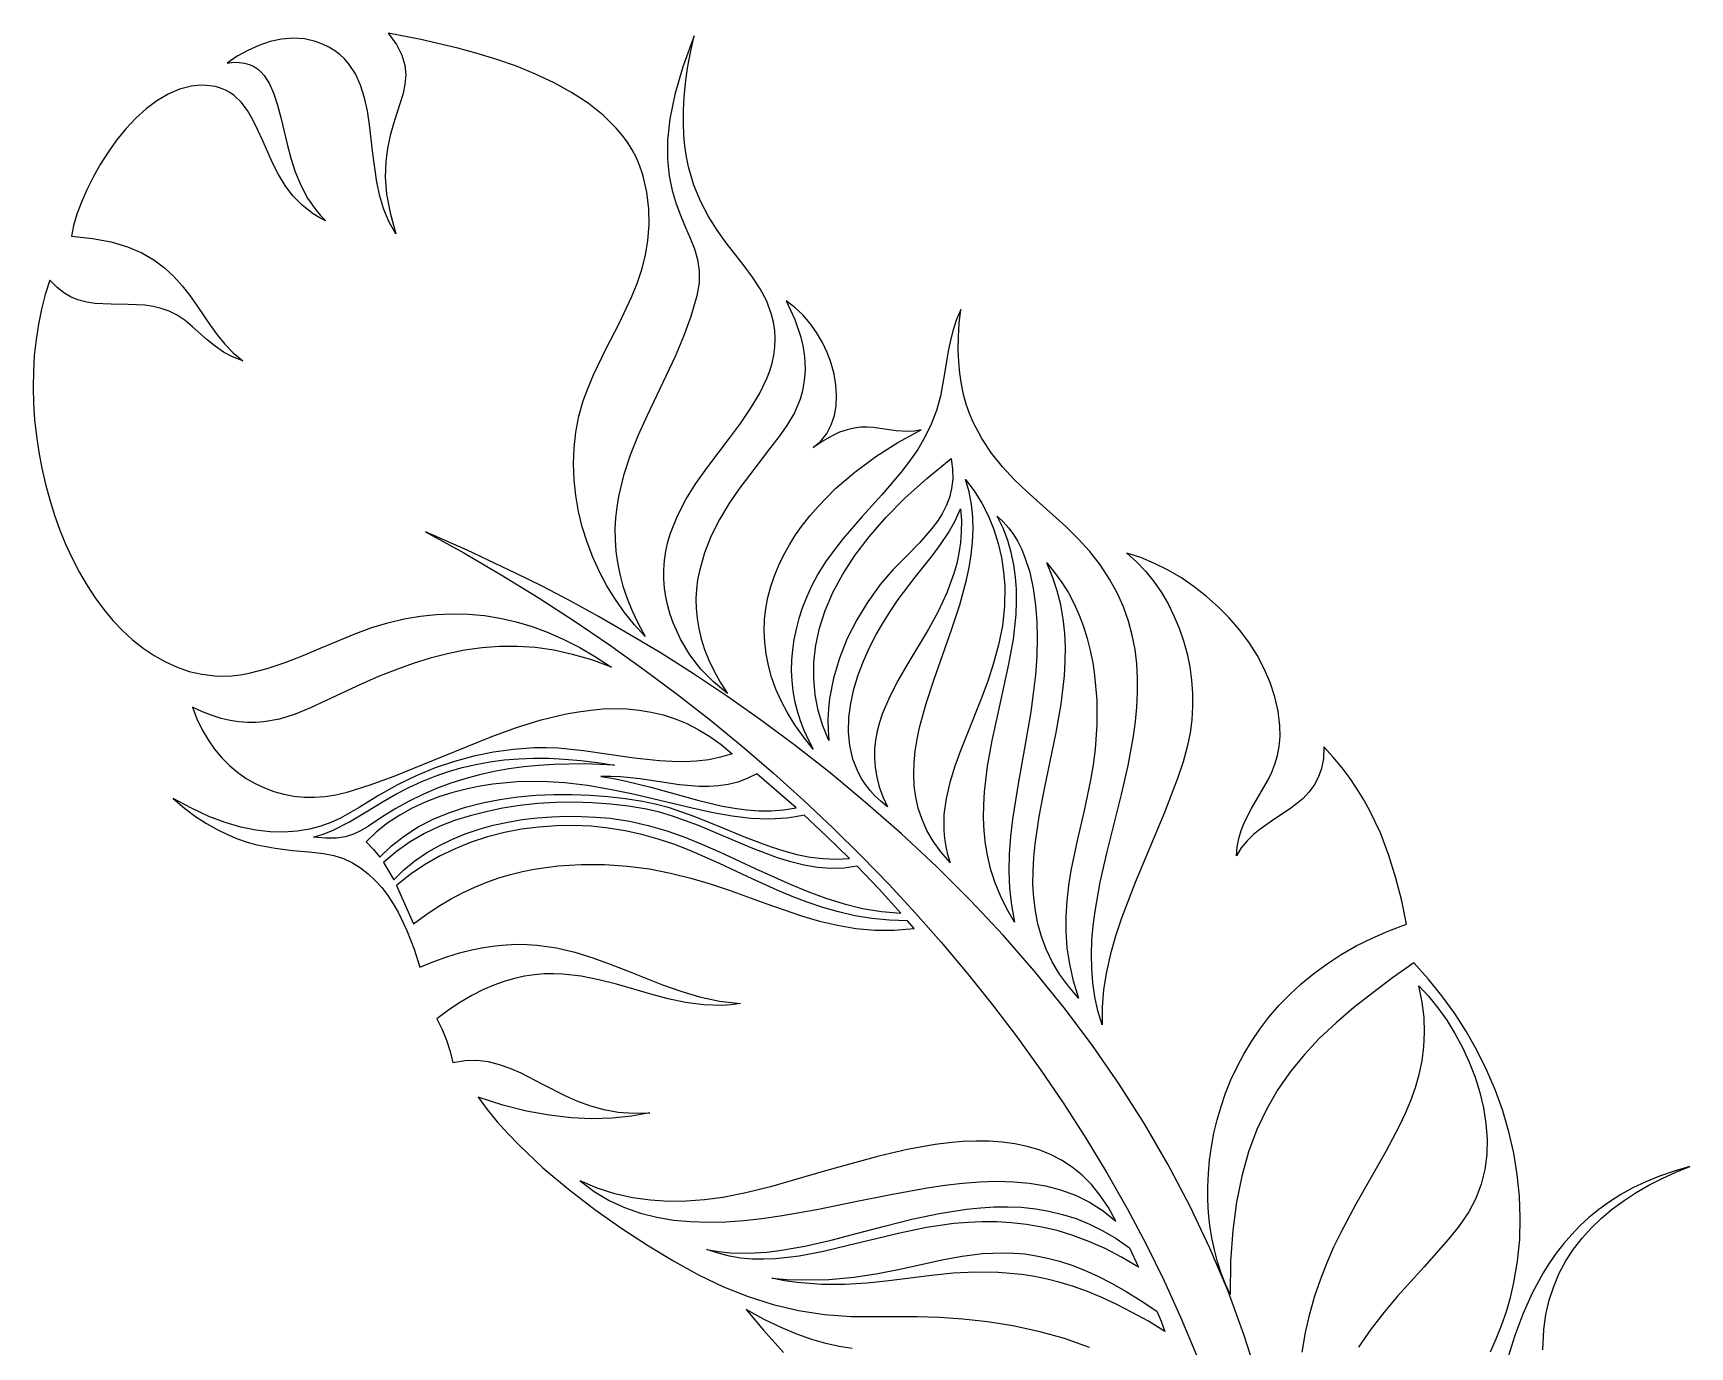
# Model space of a CAD drawing. Extents: x 1222 to 3994, y 2320 to 3800.
# Drawn here: x 2141.25 to 2170.77, y 3776.52 to 3799.94 of the extents above; entities that cross this region are included whole.
import ezdxf

# ---------------------------------------------------------------- set-up
doc = ezdxf.new("R2010")
doc.units = 0
doc.layers.add('layer_1', color=250, linetype='CONTINUOUS')

msp = doc.modelspace()

# ---------------------------------------------------------------- linework, layer by layer
at = {"layer": 'layer_1'}
for points in [[(2167.219, 3776.431), (2167.323, 3776.663), (2167.419, 3776.902), (2167.504, 3777.148), (2167.577, 3777.401), (2167.639, 3777.664), (2167.704, 3778.048), (2167.742, 3778.434), (2167.753, 3778.821), (2167.739, 3779.207), (2167.699, 3779.592), (2167.635, 3779.974), (2167.548, 3780.352), (2167.439, 3780.724), (2167.308, 3781.09), (2167.156, 3781.448), (2166.984, 3781.797), (2166.793, 3782.136), (2166.584, 3782.463), (2166.357, 3782.778), (2166.113, 3783.078), (2165.854, 3783.363), (2165.478, 3783.096), (2165.122, 3782.832), (2164.786, 3782.566), (2164.471, 3782.297), (2164.177, 3782.019), (2163.906, 3781.73), (2163.658, 3781.427), (2163.434, 3781.105), (2163.234, 3780.761), (2163.059, 3780.392), (2162.91, 3779.994), (2162.788, 3779.564), (2162.693, 3779.098), (2162.627, 3778.592), (2162.589, 3778.044), (2162.581, 3777.45), (2162.496, 3777.637), (2162.421, 3777.833), (2162.356, 3778.036), (2162.301, 3778.246), (2162.256, 3778.462), (2162.221, 3778.683), (2162.198, 3778.91), (2162.185, 3779.14), (2162.183, 3779.373), (2162.193, 3779.61), (2162.214, 3779.848), (2162.247, 3780.087), (2162.292, 3780.327), (2162.349, 3780.567), (2162.419, 3780.805), (2162.501, 3781.043), (2162.596, 3781.278), (2162.705, 3781.51), (2162.826, 3781.738), (2162.962, 3781.962), (2163.111, 3782.181), (2163.274, 3782.394), (2163.452, 3782.601), (2163.644, 3782.8), (2163.85, 3782.992), (2164.072, 3783.175), (2164.309, 3783.348), (2164.561, 3783.512), (2164.828, 3783.665), (2165.112, 3783.807), (2165.411, 3783.936), (2165.727, 3784.053), (2165.639, 3784.467), (2165.535, 3784.876), (2165.411, 3785.28), (2165.259, 3785.68), (2165.073, 3786.073), (2164.965, 3786.268), (2164.847, 3786.46), (2164.718, 3786.651), (2164.576, 3786.841), (2164.42, 3787.028), (2164.251, 3787.213), (2164.243, 3787.008), (2164.209, 3786.827), (2164.153, 3786.669), (2164.078, 3786.53), (2163.986, 3786.407), (2163.881, 3786.297), (2163.764, 3786.198), (2163.64, 3786.106), (2163.378, 3785.932), (2163.118, 3785.75), (2162.996, 3785.65), (2162.883, 3785.539), (2162.781, 3785.414), (2162.693, 3785.272), (2162.706, 3785.432), (2162.734, 3785.582), (2162.777, 3785.724), (2162.831, 3785.86), (2162.963, 3786.117), (2163.112, 3786.369), (2163.257, 3786.628), (2163.322, 3786.765), (2163.378, 3786.909), (2163.423, 3787.061), (2163.455, 3787.224), (2163.471, 3787.399), (2163.468, 3787.588), (2163.437, 3787.849), (2163.38, 3788.107), (2163.296, 3788.36), (2163.19, 3788.607), (2163.062, 3788.847), (2162.914, 3789.079), (2162.749, 3789.3), (2162.566, 3789.512), (2162.37, 3789.711), (2162.161, 3789.897), (2161.941, 3790.069), (2161.712, 3790.225), (2161.476, 3790.364), (2161.234, 3790.486), (2160.988, 3790.588), (2160.741, 3790.669), (2160.914, 3790.514), (2161.075, 3790.344), (2161.222, 3790.161), (2161.356, 3789.967), (2161.476, 3789.763), (2161.581, 3789.551), (2161.673, 3789.331), (2161.75, 3789.105), (2161.813, 3788.874), (2161.861, 3788.64), (2161.893, 3788.404), (2161.911, 3788.168), (2161.912, 3787.932), (2161.898, 3787.697), (2161.869, 3787.467), (2161.822, 3787.241), (2161.742, 3786.948), (2161.645, 3786.651), (2161.413, 3786.045), (2160.888, 3784.795), (2160.644, 3784.16), (2160.539, 3783.841), (2160.448, 3783.523), (2160.376, 3783.206), (2160.324, 3782.889), (2160.298, 3782.575), (2160.299, 3782.262), (2160.224, 3782.51), (2160.169, 3782.759), (2160.133, 3783.01), (2160.114, 3783.262), (2160.11, 3783.516), (2160.119, 3783.771), (2160.141, 3784.027), (2160.174, 3784.284), (2160.266, 3784.8), (2160.383, 3785.32), (2160.643, 3786.363), (2160.763, 3786.884), (2160.859, 3787.405), (2160.894, 3787.664), (2160.919, 3787.923), (2160.933, 3788.182), (2160.933, 3788.439), (2160.918, 3788.695), (2160.887, 3788.951), (2160.837, 3789.205), (2160.769, 3789.458), (2160.679, 3789.709), (2160.567, 3789.959), (2160.431, 3790.207), (2160.27, 3790.453), (2160.079, 3790.697), (2159.871, 3790.925), (2159.651, 3791.14), (2159.423, 3791.348), (2158.962, 3791.762), (2158.739, 3791.977), (2158.527, 3792.204), (2158.33, 3792.448), (2158.154, 3792.712), (2158.002, 3793.003), (2157.937, 3793.16), (2157.88, 3793.325), (2157.832, 3793.499), (2157.793, 3793.682), (2157.763, 3793.875), (2157.744, 3794.079), (2157.736, 3794.295), (2157.739, 3794.522), (2157.754, 3794.761), (2157.782, 3795.014), (2157.706, 3794.835), (2157.646, 3794.651), (2157.598, 3794.462), (2157.559, 3794.27), (2157.492, 3793.873), (2157.417, 3793.465), (2157.348, 3793.209), (2157.256, 3792.967), (2157.143, 3792.737), (2157.013, 3792.518), (2156.869, 3792.307), (2156.713, 3792.103), (2156.376, 3791.709), (2156.025, 3791.321), (2155.683, 3790.928), (2155.522, 3790.724), (2155.371, 3790.514), (2155.234, 3790.296), (2155.113, 3790.067), (2155.029, 3789.878), (2154.956, 3789.69), (2154.895, 3789.503), (2154.845, 3789.315), (2154.807, 3789.129), (2154.78, 3788.943), (2154.765, 3788.759), (2154.761, 3788.575), (2154.769, 3788.394), (2154.789, 3788.213), (2154.82, 3788.035), (2154.863, 3787.858), (2154.917, 3787.684), (2154.983, 3787.512), (2155.061, 3787.343), (2155.151, 3787.176), (2154.978, 3787.391), (2154.826, 3787.606), (2154.693, 3787.82), (2154.58, 3788.033), (2154.486, 3788.245), (2154.41, 3788.456), (2154.352, 3788.665), (2154.31, 3788.873), (2154.286, 3789.079), (2154.278, 3789.283), (2154.285, 3789.484), (2154.307, 3789.684), (2154.344, 3789.88), (2154.394, 3790.074), (2154.459, 3790.265), (2154.536, 3790.453), (2154.625, 3790.637), (2154.726, 3790.818), (2154.838, 3790.995), (2154.961, 3791.168), (2155.094, 3791.337), (2155.237, 3791.502), (2155.549, 3791.818), (2155.894, 3792.114), (2156.265, 3792.389), (2156.66, 3792.641), (2157.075, 3792.869), (2156.955, 3792.845), (2156.841, 3792.836), (2156.628, 3792.846), (2156.424, 3792.878), (2156.218, 3792.907), (2156.11, 3792.914), (2155.999, 3792.912), (2155.881, 3792.897), (2155.755, 3792.869), (2155.621, 3792.822), (2155.477, 3792.755), (2155.321, 3792.665), (2155.152, 3792.549), (2155.286, 3792.666), (2155.392, 3792.803), (2155.472, 3792.955), (2155.528, 3793.12), (2155.559, 3793.297), (2155.568, 3793.481), (2155.555, 3793.67), (2155.523, 3793.861), (2155.47, 3794.053), (2155.401, 3794.242), (2155.314, 3794.425), (2155.211, 3794.6), (2155.094, 3794.764), (2154.964, 3794.915), (2154.822, 3795.049), (2154.669, 3795.164), (2154.823, 3794.832), (2154.929, 3794.517), (2154.964, 3794.366), (2154.989, 3794.219), (2155.003, 3794.076), (2155.006, 3793.937), (2154.998, 3793.801), (2154.981, 3793.669), (2154.954, 3793.54), (2154.917, 3793.414), (2154.817, 3793.172), (2154.682, 3792.941), (2154.539, 3792.74), (2154.375, 3792.526), (2154.013, 3792.061), (2153.828, 3791.81), (2153.649, 3791.545), (2153.482, 3791.267), (2153.334, 3790.977), (2153.212, 3790.673), (2153.122, 3790.355), (2153.091, 3790.192), (2153.071, 3790.024), (2153.062, 3789.854), (2153.065, 3789.68), (2153.081, 3789.503), (2153.11, 3789.323), (2153.155, 3789.138), (2153.215, 3788.951), (2153.291, 3788.76), (2153.384, 3788.566), (2153.495, 3788.368), (2153.624, 3788.166), (2153.374, 3788.371), (2153.149, 3788.602), (2152.952, 3788.857), (2152.786, 3789.133), (2152.654, 3789.425), (2152.602, 3789.576), (2152.559, 3789.73), (2152.526, 3789.887), (2152.503, 3790.046), (2152.491, 3790.206), (2152.491, 3790.368), (2152.503, 3790.539), (2152.527, 3790.705), (2152.563, 3790.867), (2152.61, 3791.025), (2152.731, 3791.331), (2152.884, 3791.625), (2153.061, 3791.908), (2153.253, 3792.183), (2153.657, 3792.717), (2153.853, 3792.98), (2154.034, 3793.244), (2154.194, 3793.509), (2154.325, 3793.779), (2154.377, 3793.916), (2154.419, 3794.055), (2154.449, 3794.197), (2154.468, 3794.34), (2154.474, 3794.486), (2154.465, 3794.635), (2154.442, 3794.787), (2154.403, 3794.943), (2154.317, 3795.169), (2154.204, 3795.382), (2154.07, 3795.586), (2153.921, 3795.787), (2153.6, 3796.202), (2153.439, 3796.425), (2153.286, 3796.667), (2153.146, 3796.932), (2153.026, 3797.226), (2152.93, 3797.554), (2152.893, 3797.733), (2152.865, 3797.921), (2152.846, 3798.121), (2152.837, 3798.333), (2152.838, 3798.557), (2152.85, 3798.794), (2152.875, 3799.045), (2152.912, 3799.311), (2152.963, 3799.591), (2153.027, 3799.888), (2152.826, 3799.335), (2152.686, 3798.845), (2152.598, 3798.412), (2152.556, 3798.03), (2152.554, 3797.693), (2152.583, 3797.395), (2152.637, 3797.13), (2152.709, 3796.893), (2152.792, 3796.676), (2152.878, 3796.475), (2152.961, 3796.283), (2153.034, 3796.094), (2153.089, 3795.903), (2153.12, 3795.703), (2153.119, 3795.489), (2153.079, 3795.254), (2152.972, 3794.888), (2152.84, 3794.529), (2152.688, 3794.175), (2152.524, 3793.823), (2152.189, 3793.123), (2152.031, 3792.771), (2151.889, 3792.414), (2151.77, 3792.051), (2151.681, 3791.68), (2151.65, 3791.49), (2151.628, 3791.299), (2151.618, 3791.104), (2151.619, 3790.906), (2151.633, 3790.705), (2151.661, 3790.5), (2151.703, 3790.291), (2151.76, 3790.079), (2151.833, 3789.862), (2151.923, 3789.64), (2152.031, 3789.414), (2152.158, 3789.182), (2151.967, 3789.39), (2151.789, 3789.611), (2151.625, 3789.843), (2151.476, 3790.085), (2151.341, 3790.337), (2151.222, 3790.597), (2151.12, 3790.863), (2151.035, 3791.136), (2150.967, 3791.413), (2150.919, 3791.693), (2150.889, 3791.976), (2150.88, 3792.26), (2150.891, 3792.544), (2150.923, 3792.827), (2150.977, 3793.107), (2151.054, 3793.384), (2151.138, 3793.616), (2151.235, 3793.846), (2151.457, 3794.302), (2151.693, 3794.76), (2151.914, 3795.231), (2152.011, 3795.473), (2152.095, 3795.722), (2152.161, 3795.978), (2152.206, 3796.243), (2152.228, 3796.518), (2152.222, 3796.804), (2152.185, 3797.102), (2152.114, 3797.413), (2152.063, 3797.567), (2152.001, 3797.715), (2151.927, 3797.856), (2151.842, 3797.992), (2151.747, 3798.122), (2151.642, 3798.246), (2151.406, 3798.478), (2151.139, 3798.689), (2150.846, 3798.881), (2150.532, 3799.053), (2150.202, 3799.208), (2149.861, 3799.347), (2149.513, 3799.469), (2149.164, 3799.577), (2148.819, 3799.672), (2148.161, 3799.826), (2147.577, 3799.938), (2147.722, 3799.733), (2147.818, 3799.544), (2147.871, 3799.365), (2147.889, 3799.194), (2147.876, 3799.027), (2147.842, 3798.859), (2147.731, 3798.509), (2147.669, 3798.319), (2147.61, 3798.114), (2147.562, 3797.89), (2147.532, 3797.644), (2147.525, 3797.371), (2147.548, 3797.069), (2147.609, 3796.732), (2147.713, 3796.358), (2147.591, 3796.569), (2147.498, 3796.795), (2147.427, 3797.034), (2147.375, 3797.283), (2147.336, 3797.537), (2147.305, 3797.795), (2147.245, 3798.305), (2147.206, 3798.551), (2147.154, 3798.787), (2147.085, 3799.008), (2146.991, 3799.212), (2146.87, 3799.396), (2146.797, 3799.479), (2146.715, 3799.555), (2146.623, 3799.625), (2146.521, 3799.688), (2146.407, 3799.742), (2146.283, 3799.789), (2146.085, 3799.835), (2145.883, 3799.847), (2145.677, 3799.83), (2145.472, 3799.787), (2145.27, 3799.719), (2145.073, 3799.631), (2144.884, 3799.525), (2144.706, 3799.405), (2144.819, 3799.418), (2144.922, 3799.417), (2145.016, 3799.405), (2145.101, 3799.381), (2145.178, 3799.347), (2145.247, 3799.302), (2145.309, 3799.248), (2145.365, 3799.185), (2145.46, 3799.035), (2145.538, 3798.857), (2145.603, 3798.655), (2145.661, 3798.434), (2145.774, 3797.958), (2145.84, 3797.712), (2145.919, 3797.466), (2146.017, 3797.227), (2146.137, 3796.999), (2146.285, 3796.786), (2146.371, 3796.687), (2146.466, 3796.594), (2146.347, 3796.653), (2146.237, 3796.719), (2146.042, 3796.869), (2145.878, 3797.037), (2145.739, 3797.221), (2145.62, 3797.415), (2145.518, 3797.615), (2145.34, 3798.018), (2145.255, 3798.211), (2145.166, 3798.393), (2145.069, 3798.559), (2144.958, 3798.706), (2144.829, 3798.829), (2144.756, 3798.88), (2144.677, 3798.923), (2144.59, 3798.958), (2144.497, 3798.984), (2144.394, 3799.001), (2144.283, 3799.008), (2144.176, 3799.005), (2144.07, 3798.992), (2143.86, 3798.938), (2143.654, 3798.85), (2143.455, 3798.732), (2143.262, 3798.587), (2143.077, 3798.42), (2142.902, 3798.233), (2142.737, 3798.032), (2142.583, 3797.818), (2142.442, 3797.597), (2142.316, 3797.372), (2142.204, 3797.147), (2142.108, 3796.925), (2142.03, 3796.71), (2141.97, 3796.506), (2141.93, 3796.316), (2142.309, 3796.28), (2142.642, 3796.217), (2142.931, 3796.13), (2143.183, 3796.022), (2143.401, 3795.896), (2143.591, 3795.753), (2143.758, 3795.598), (2143.905, 3795.433), (2144.039, 3795.261), (2144.164, 3795.085), (2144.404, 3794.731), (2144.53, 3794.559), (2144.665, 3794.394), (2144.816, 3794.239), (2144.985, 3794.097), (2144.803, 3794.165), (2144.64, 3794.253), (2144.491, 3794.357), (2144.353, 3794.471), (2144.09, 3794.704), (2143.957, 3794.813), (2143.816, 3794.908), (2143.676, 3794.98), (2143.532, 3795.032), (2143.386, 3795.067), (2143.238, 3795.088), (2142.94, 3795.102), (2142.642, 3795.104), (2142.349, 3795.121), (2142.206, 3795.144), (2142.066, 3795.18), (2141.929, 3795.234), (2141.797, 3795.309), (2141.67, 3795.408), (2141.548, 3795.535), (2141.466, 3795.281), (2141.397, 3795.018), (2141.342, 3794.749), (2141.3, 3794.474), (2141.27, 3794.194), (2141.253, 3793.91), (2141.249, 3793.623), (2141.256, 3793.334), (2141.276, 3793.044), (2141.307, 3792.755), (2141.349, 3792.467), (2141.403, 3792.181), (2141.468, 3791.898), (2141.544, 3791.62), (2141.63, 3791.346), (2141.726, 3791.079), (2141.833, 3790.819), (2141.949, 3790.568), (2142.075, 3790.325), (2142.211, 3790.093), (2142.355, 3789.873), (2142.509, 3789.664), (2142.671, 3789.469), (2142.842, 3789.288), (2143.021, 3789.123), (2143.208, 3788.974), (2143.403, 3788.842), (2143.605, 3788.729), (2143.815, 3788.635), (2144.032, 3788.561), (2144.256, 3788.509), (2144.487, 3788.479), (2144.636, 3788.474), (2144.788, 3788.481), (2144.942, 3788.499), (2145.099, 3788.528), (2145.417, 3788.61), (2145.739, 3788.718), (2146.061, 3788.844), (2146.381, 3788.978), (2146.999, 3789.238), (2147.286, 3789.342), (2147.573, 3789.427), (2147.86, 3789.495), (2148.146, 3789.544), (2148.433, 3789.575), (2148.719, 3789.587), (2149.005, 3789.58), (2149.29, 3789.554), (2149.575, 3789.508), (2149.859, 3789.443), (2150.143, 3789.359), (2150.427, 3789.254), (2150.709, 3789.13), (2150.992, 3788.985), (2151.273, 3788.82), (2151.554, 3788.634), (2151.204, 3788.764), (2150.863, 3788.864), (2150.529, 3788.937), (2150.202, 3788.983), (2149.88, 3789.005), (2149.562, 3789.003), (2149.249, 3788.98), (2148.939, 3788.937), (2148.631, 3788.875), (2148.325, 3788.795), (2148.019, 3788.7), (2147.713, 3788.59), (2147.406, 3788.468), (2147.097, 3788.334), (2146.472, 3788.039), (2146.193, 3787.908), (2145.917, 3787.797), (2145.641, 3787.711), (2145.359, 3787.659), (2145.215, 3787.648), (2145.067, 3787.647), (2144.916, 3787.658), (2144.761, 3787.682), (2144.602, 3787.719), (2144.437, 3787.771), (2144.266, 3787.838), (2144.089, 3787.921), (2144.169, 3787.712), (2144.262, 3787.518), (2144.367, 3787.338), (2144.483, 3787.172), (2144.61, 3787.021), (2144.746, 3786.884), (2144.891, 3786.761), (2145.044, 3786.653), (2145.204, 3786.56), (2145.37, 3786.482), (2145.541, 3786.418), (2145.717, 3786.37), (2145.896, 3786.336), (2146.079, 3786.318), (2146.263, 3786.315), (2146.449, 3786.328), (2146.646, 3786.358), (2146.843, 3786.406), (2147.258, 3786.539), (2147.681, 3786.694), (2148.544, 3787.045), (2149.421, 3787.398), (2149.863, 3787.557), (2150.305, 3787.694), (2150.746, 3787.801), (2150.966, 3787.841), (2151.185, 3787.871), (2151.404, 3787.89), (2151.621, 3787.896), (2151.837, 3787.89), (2152.052, 3787.869), (2152.266, 3787.834), (2152.478, 3787.783), (2152.688, 3787.715), (2152.897, 3787.63), (2153.103, 3787.526), (2153.307, 3787.402), (2153.51, 3787.257), (2153.709, 3787.091), (2153.501, 3787.028), (2153.288, 3786.985), (2153.073, 3786.959), (2152.854, 3786.948), (2152.634, 3786.951), (2152.411, 3786.964), (2151.961, 3787.014), (2151.058, 3787.145), (2150.611, 3787.189), (2150.391, 3787.198), (2150.173, 3787.195), (2149.812, 3787.168), (2149.456, 3787.12), (2149.105, 3787.049), (2148.759, 3786.956), (2148.416, 3786.84), (2148.077, 3786.701), (2147.74, 3786.538), (2147.405, 3786.35), (2147.058, 3786.135), (2146.728, 3785.946), (2146.556, 3785.866), (2146.374, 3785.798), (2146.175, 3785.746), (2145.955, 3785.711), (2145.717, 3785.695), (2145.471, 3785.7), (2145.216, 3785.729), (2144.95, 3785.782), (2144.672, 3785.864), (2144.38, 3785.976), (2144.072, 3786.119), (2143.747, 3786.296), (2143.948, 3786.124), (2144.145, 3785.975), (2144.338, 3785.847), (2144.526, 3785.74), (2144.711, 3785.65), (2144.891, 3785.577), (2145.066, 3785.518), (2145.237, 3785.471), (2145.565, 3785.407), (2145.873, 3785.369), (2146.16, 3785.344), (2146.425, 3785.315), (2146.609, 3785.278), (2146.78, 3785.222), (2146.938, 3785.148), (2147.085, 3785.058), (2147.221, 3784.953), (2147.347, 3784.835), (2147.463, 3784.706), (2147.569, 3784.567), (2147.666, 3784.419), (2147.755, 3784.265), (2147.91, 3783.942), (2148.038, 3783.611), (2148.143, 3783.285), (2148.388, 3783.386), (2148.623, 3783.47), (2148.849, 3783.54), (2149.068, 3783.596), (2149.278, 3783.639), (2149.481, 3783.669), (2149.678, 3783.687), (2149.868, 3783.695), (2150.052, 3783.692), (2150.231, 3783.68), (2150.576, 3783.631), (2150.905, 3783.555), (2151.224, 3783.456), (2151.535, 3783.342), (2151.844, 3783.219), (2152.468, 3782.97), (2152.791, 3782.857), (2153.127, 3782.76), (2153.481, 3782.684), (2153.855, 3782.638), (2153.686, 3782.616), (2153.52, 3782.606), (2153.195, 3782.615), (2152.878, 3782.657), (2152.566, 3782.723), (2152.259, 3782.805), (2151.952, 3782.895), (2151.644, 3782.984), (2151.333, 3783.064), (2151.016, 3783.127), (2150.691, 3783.163), (2150.525, 3783.169), (2150.356, 3783.166), (2150.183, 3783.151), (2150.008, 3783.125), (2149.828, 3783.086), (2149.644, 3783.033), (2149.457, 3782.966), (2149.264, 3782.882), (2149.067, 3782.782), (2148.865, 3782.663), (2148.657, 3782.526), (2148.443, 3782.368), (2148.539, 3782.178), (2148.617, 3781.983), (2148.679, 3781.786), (2148.728, 3781.585), (2148.947, 3781.624), (2149.156, 3781.628), (2149.358, 3781.604), (2149.554, 3781.555), (2149.747, 3781.486), (2149.94, 3781.401), (2150.328, 3781.203), (2150.737, 3780.996), (2150.953, 3780.901), (2151.18, 3780.818), (2151.421, 3780.751), (2151.676, 3780.704), (2151.949, 3780.682), (2152.24, 3780.691), (2151.91, 3780.632), (2151.566, 3780.596), (2151.208, 3780.585), (2150.835, 3780.602), (2150.447, 3780.646), (2150.042, 3780.721), (2149.62, 3780.827), (2149.179, 3780.967), (2149.343, 3780.748), (2149.52, 3780.532), (2149.709, 3780.321), (2149.909, 3780.113), (2150.335, 3779.711), (2150.788, 3779.329), (2151.259, 3778.968), (2151.738, 3778.631), (2152.214, 3778.32), (2152.678, 3778.038), (2153.116, 3777.797), (2153.553, 3777.589), (2153.991, 3777.415), (2154.435, 3777.275), (2154.887, 3777.169), (2155.35, 3777.097), (2155.827, 3777.06), (2156.322, 3777.058), (2157.004, 3777.061), (2157.399, 3777.047), (2157.819, 3777.017), (2158.259, 3776.968), (2158.711, 3776.897), (2159.169, 3776.799), (2159.625, 3776.672), (2160.072, 3776.511)], [(2163.088, 3775.922), (2162.834, 3776.723), (2162.544, 3777.509), (2162.22, 3778.28), (2161.863, 3779.035), (2161.474, 3779.774), (2161.054, 3780.496), (2160.605, 3781.202), (2160.127, 3781.892), (2159.622, 3782.565), (2159.091, 3783.22), (2158.534, 3783.858), (2157.952, 3784.478), (2157.348, 3785.081), (2156.722, 3785.665), (2156.085, 3786.224), (2155.453, 3786.749), (2154.828, 3787.239), (2154.213, 3787.696), (2153.608, 3788.122), (2153.017, 3788.517), (2152.44, 3788.883), (2151.88, 3789.22), (2151.339, 3789.531), (2150.819, 3789.816), (2150.321, 3790.077), (2149.848, 3790.314), (2148.983, 3790.722), (2148.239, 3791.05), (2148.922, 3790.672), (2149.592, 3790.281), (2150.248, 3789.877), (2150.891, 3789.461), (2151.52, 3789.034), (2152.135, 3788.596), (2152.735, 3788.147), (2153.32, 3787.689), (2153.89, 3787.221), (2154.445, 3786.745), (2154.984, 3786.26), (2155.507, 3785.768), (2156.014, 3785.268), (2156.504, 3784.762), (2156.977, 3784.25), (2157.433, 3783.732), (2157.896, 3783.181), (2158.347, 3782.616), (2158.784, 3782.04), (2159.208, 3781.451), (2159.617, 3780.852), (2160.01, 3780.241), (2160.386, 3779.62), (2160.745, 3778.988), (2161.085, 3778.347), (2161.405, 3777.696), (2161.704, 3777.037), (2161.983, 3776.368)], [(2163.863, 3776.423), (2163.925, 3776.775), (2164.002, 3777.11), (2164.093, 3777.428), (2164.196, 3777.732), (2164.309, 3778.022), (2164.43, 3778.299), (2164.558, 3778.566), (2164.825, 3779.071), (2165.362, 3780.006), (2165.601, 3780.456), (2165.708, 3780.682), (2165.803, 3780.909), (2165.885, 3781.14), (2165.953, 3781.375), (2166.004, 3781.617), (2166.036, 3781.865), (2166.048, 3782.122), (2166.039, 3782.388), (2166.006, 3782.665), (2165.947, 3782.955), (2166.119, 3782.768), (2166.285, 3782.563), (2166.442, 3782.34), (2166.588, 3782.103), (2166.722, 3781.854), (2166.842, 3781.595), (2166.946, 3781.327), (2167.031, 3781.054), (2167.097, 3780.777), (2167.14, 3780.499), (2167.16, 3780.222), (2167.154, 3779.948), (2167.121, 3779.68), (2167.058, 3779.418), (2166.963, 3779.166), (2166.836, 3778.926), (2166.668, 3778.681), (2166.476, 3778.437), (2166.04, 3777.945), (2165.566, 3777.42), (2165.328, 3777.138), (2165.095, 3776.837), (2164.872, 3776.514)], [(2168.157, 3776.466), (2168.173, 3776.827), (2168.21, 3777.097), (2168.269, 3777.353), (2168.349, 3777.597), (2168.448, 3777.83), (2168.566, 3778.05), (2168.701, 3778.259), (2168.853, 3778.455), (2169.02, 3778.641), (2169.201, 3778.815), (2169.395, 3778.978), (2169.601, 3779.13), (2169.818, 3779.271), (2170.045, 3779.402), (2170.281, 3779.522), (2170.525, 3779.632), (2170.775, 3779.732), (2170.496, 3779.653), (2170.235, 3779.563), (2169.989, 3779.462), (2169.758, 3779.352), (2169.542, 3779.233), (2169.341, 3779.105), (2169.152, 3778.969), (2168.977, 3778.825), (2168.814, 3778.675), (2168.663, 3778.517), (2168.522, 3778.355), (2168.392, 3778.187), (2168.272, 3778.014), (2168.161, 3777.837), (2167.965, 3777.473), (2167.798, 3777.099), (2167.656, 3776.72), (2167.534, 3776.34)], [(2155.844, 3776.488), (2155.615, 3776.525), (2155.376, 3776.578), (2155.126, 3776.651), (2154.861, 3776.744), (2154.58, 3776.863), (2154.279, 3777.008), (2153.955, 3777.183), (2154.263, 3776.814), (2154.619, 3776.416)]]:
    msp.add_lwpolyline(points, dxfattribs=at)
for points in [[(2155.428, 3787.329), (2155.323, 3787.592), (2155.242, 3787.864), (2155.188, 3788.144), (2155.161, 3788.431), (2155.164, 3788.725), (2155.198, 3789.026), (2155.265, 3789.333), (2155.365, 3789.647), (2155.503, 3789.967), (2155.677, 3790.293), (2155.891, 3790.625), (2156.146, 3790.961), (2156.444, 3791.303), (2156.786, 3791.65), (2157.174, 3792.001), (2157.61, 3792.356), (2157.635, 3792.164), (2157.638, 3791.985), (2157.618, 3791.818), (2157.579, 3791.66), (2157.522, 3791.512), (2157.449, 3791.371), (2157.364, 3791.236), (2157.267, 3791.106), (2157.049, 3790.858), (2156.811, 3790.615), (2156.572, 3790.368), (2156.347, 3790.107), (2156.125, 3789.8), (2155.927, 3789.479), (2155.757, 3789.144), (2155.618, 3788.798), (2155.512, 3788.441), (2155.443, 3788.077), (2155.423, 3787.892), (2155.414, 3787.705), (2155.415, 3787.517), (2155.428, 3787.329)], [(2157.592, 3785.155), (2157.428, 3785.343), (2157.291, 3785.533), (2157.179, 3785.726), (2157.09, 3785.921), (2157.024, 3786.119), (2156.979, 3786.318), (2156.952, 3786.521), (2156.943, 3786.725), (2156.949, 3786.931), (2156.97, 3787.139), (2157.003, 3787.349), (2157.048, 3787.56), (2157.164, 3787.988), (2157.306, 3788.421), (2157.618, 3789.3), (2157.762, 3789.745), (2157.882, 3790.191), (2157.929, 3790.415), (2157.965, 3790.639), (2157.989, 3790.863), (2157.999, 3791.088), (2157.993, 3791.312), (2157.97, 3791.536), (2157.929, 3791.76), (2157.868, 3791.983), (2158.022, 3791.776), (2158.158, 3791.557), (2158.274, 3791.327), (2158.37, 3791.087), (2158.448, 3790.841), (2158.506, 3790.59), (2158.545, 3790.335), (2158.565, 3790.078), (2158.561, 3789.72), (2158.523, 3789.372), (2158.456, 3789.034), (2158.367, 3788.704), (2158.262, 3788.383), (2158.145, 3788.069), (2157.899, 3787.461), (2157.782, 3787.164), (2157.676, 3786.871), (2157.587, 3786.582), (2157.521, 3786.295), (2157.482, 3786.01), (2157.477, 3785.725), (2157.49, 3785.583), (2157.512, 3785.441), (2157.546, 3785.298), (2157.592, 3785.155)], [(2157.777, 3791.456), (2157.791, 3791.249), (2157.79, 3791.049), (2157.775, 3790.855), (2157.747, 3790.666), (2157.708, 3790.483), (2157.658, 3790.304), (2157.532, 3789.96), (2157.378, 3789.63), (2157.205, 3789.313), (2156.84, 3788.701), (2156.666, 3788.402), (2156.511, 3788.102), (2156.383, 3787.8), (2156.332, 3787.647), (2156.291, 3787.492), (2156.262, 3787.335), (2156.246, 3787.175), (2156.243, 3787.013), (2156.255, 3786.847), (2156.284, 3786.677), (2156.329, 3786.504), (2156.393, 3786.326), (2156.477, 3786.144), (2156.361, 3786.238), (2156.257, 3786.336), (2156.165, 3786.438), (2156.084, 3786.543), (2156.013, 3786.652), (2155.952, 3786.764), (2155.86, 3786.996), (2155.803, 3787.236), (2155.78, 3787.484), (2155.786, 3787.736), (2155.819, 3787.99), (2155.876, 3788.244), (2155.952, 3788.496), (2156.046, 3788.743), (2156.155, 3788.985), (2156.274, 3789.217), (2156.401, 3789.439), (2156.533, 3789.647), (2156.666, 3789.841), (2156.971, 3790.237), (2157.277, 3790.624), (2157.421, 3790.82), (2157.555, 3791.022), (2157.675, 3791.233), (2157.777, 3791.456)], [(2158.741, 3784.092), (2158.603, 3784.325), (2158.487, 3784.557), (2158.392, 3784.79), (2158.318, 3785.022), (2158.261, 3785.254), (2158.222, 3785.486), (2158.198, 3785.717), (2158.188, 3785.949), (2158.19, 3786.18), (2158.204, 3786.41), (2158.259, 3786.87), (2158.342, 3787.328), (2158.441, 3787.783), (2158.64, 3788.688), (2158.718, 3789.136), (2158.767, 3789.581), (2158.776, 3789.802), (2158.774, 3790.023), (2158.758, 3790.242), (2158.728, 3790.461), (2158.682, 3790.679), (2158.618, 3790.895), (2158.535, 3791.111), (2158.432, 3791.326), (2158.539, 3791.225), (2158.635, 3791.115), (2158.72, 3790.998), (2158.796, 3790.875), (2158.862, 3790.746), (2158.919, 3790.611), (2159.011, 3790.33), (2159.074, 3790.039), (2159.114, 3789.743), (2159.135, 3789.448), (2159.142, 3789.162), (2159.134, 3788.828), (2159.11, 3788.496), (2159.074, 3788.167), (2159.028, 3787.84), (2158.918, 3787.193), (2158.802, 3786.556), (2158.704, 3785.927), (2158.669, 3785.616), (2158.646, 3785.307), (2158.639, 3785), (2158.651, 3784.695), (2158.684, 3784.393), (2158.741, 3784.092)], [(2159.882, 3782.737), (2159.699, 3782.949), (2159.543, 3783.165), (2159.412, 3783.384), (2159.305, 3783.607), (2159.22, 3783.832), (2159.156, 3784.06), (2159.11, 3784.291), (2159.081, 3784.525), (2159.068, 3784.761), (2159.069, 3784.999), (2159.082, 3785.24), (2159.106, 3785.482), (2159.179, 3785.972), (2159.275, 3786.467), (2159.484, 3787.471), (2159.571, 3787.977), (2159.629, 3788.483), (2159.643, 3788.737), (2159.645, 3788.99), (2159.633, 3789.242), (2159.606, 3789.494), (2159.562, 3789.746), (2159.5, 3789.996), (2159.417, 3790.246), (2159.312, 3790.494), (2159.454, 3790.325), (2159.583, 3790.146), (2159.698, 3789.959), (2159.8, 3789.765), (2159.89, 3789.564), (2159.968, 3789.358), (2160.034, 3789.146), (2160.088, 3788.931), (2160.132, 3788.713), (2160.166, 3788.492), (2160.204, 3788.048), (2160.206, 3787.605), (2160.175, 3787.171), (2160.139, 3786.893), (2160.092, 3786.619), (2159.978, 3786.08), (2159.855, 3785.547), (2159.745, 3785.013), (2159.702, 3784.743), (2159.671, 3784.471), (2159.653, 3784.195), (2159.654, 3783.916), (2159.674, 3783.631), (2159.717, 3783.34), (2159.785, 3783.042), (2159.882, 3782.737)], [(2146.244, 3785.603), (2146.419, 3785.659), (2146.583, 3785.725), (2146.888, 3785.878), (2147.181, 3786.054), (2147.484, 3786.24), (2147.714, 3786.372), (2147.946, 3786.492), (2148.179, 3786.599), (2148.414, 3786.693), (2148.652, 3786.776), (2148.893, 3786.845), (2149.138, 3786.903), (2149.388, 3786.949), (2149.642, 3786.983), (2149.902, 3787.004), (2150.168, 3787.014), (2150.441, 3787.012), (2150.72, 3786.998), (2151.008, 3786.972), (2151.304, 3786.935), (2151.609, 3786.886), (2151.067, 3786.911), (2150.527, 3786.903), (2150.259, 3786.885), (2149.992, 3786.858), (2149.727, 3786.821), (2149.463, 3786.774), (2149.203, 3786.716), (2148.945, 3786.646), (2148.691, 3786.565), (2148.44, 3786.472), (2148.194, 3786.367), (2147.951, 3786.248), (2147.713, 3786.116), (2147.48, 3785.971), (2147.209, 3785.789), (2147.085, 3785.716), (2146.956, 3785.656), (2146.816, 3785.613), (2146.656, 3785.588), (2146.468, 3785.584), (2146.244, 3785.603)], [(2151.369, 3786.684), (2151.596, 3786.648), (2151.819, 3786.602), (2152.256, 3786.494), (2153.112, 3786.256), (2153.537, 3786.157), (2153.75, 3786.119), (2153.965, 3786.092), (2154.182, 3786.077), (2154.401, 3786.077), (2154.622, 3786.092), (2154.846, 3786.126), (2154.146, 3786.732), (2153.977, 3786.648), (2153.807, 3786.586), (2153.636, 3786.543), (2153.463, 3786.517), (2153.29, 3786.506), (2153.116, 3786.507), (2152.766, 3786.537), (2152.065, 3786.644), (2151.716, 3786.681), (2151.542, 3786.688), (2151.369, 3786.684)], [(2147.183, 3785.524), (2147.316, 3785.387), (2147.427, 3785.246), (2147.635, 3785.449), (2147.865, 3785.629), (2148.113, 3785.787), (2148.378, 3785.924), (2148.659, 3786.041), (2148.952, 3786.138), (2149.255, 3786.216), (2149.566, 3786.277), (2149.885, 3786.322), (2150.206, 3786.351), (2150.53, 3786.365), (2150.854, 3786.365), (2151.176, 3786.352), (2151.493, 3786.328), (2151.804, 3786.292), (2152.106, 3786.246), (2152.336, 3786.199), (2152.566, 3786.137), (2153.025, 3785.979), (2153.482, 3785.796), (2153.94, 3785.607), (2154.399, 3785.434), (2154.63, 3785.36), (2154.861, 3785.298), (2155.094, 3785.251), (2155.327, 3785.222), (2155.562, 3785.212), (2155.798, 3785.225), (2155.389, 3785.625), (2154.987, 3785.998), (2154.834, 3785.966), (2154.68, 3785.944), (2154.364, 3785.926), (2154.04, 3785.94), (2153.708, 3785.981), (2153.367, 3786.041), (2153.018, 3786.117), (2152.291, 3786.291), (2151.913, 3786.378), (2151.526, 3786.457), (2151.13, 3786.524), (2150.723, 3786.572), (2150.306, 3786.596), (2149.878, 3786.591), (2149.44, 3786.55), (2149.217, 3786.515), (2148.991, 3786.468), (2148.73, 3786.402), (2148.478, 3786.323), (2148.236, 3786.23), (2148.003, 3786.122), (2147.781, 3785.999), (2147.57, 3785.859), (2147.37, 3785.701), (2147.183, 3785.524)], [(2147.492, 3785.151), (2147.675, 3784.843), (2147.855, 3785.02), (2148.05, 3785.181), (2148.258, 3785.325), (2148.478, 3785.453), (2148.709, 3785.566), (2148.948, 3785.664), (2149.195, 3785.747), (2149.448, 3785.817), (2149.706, 3785.874), (2149.967, 3785.918), (2150.231, 3785.949), (2150.495, 3785.969), (2150.759, 3785.977), (2151.02, 3785.975), (2151.278, 3785.963), (2151.532, 3785.941), (2151.876, 3785.89), (2152.211, 3785.815), (2152.54, 3785.718), (2152.862, 3785.604), (2153.18, 3785.476), (2153.495, 3785.338), (2154.119, 3785.048), (2154.742, 3784.765), (2155.058, 3784.634), (2155.376, 3784.517), (2155.7, 3784.416), (2156.03, 3784.336), (2156.367, 3784.28), (2156.713, 3784.252), (2156.327, 3784.675), (2155.936, 3785.086), (2155.7, 3785.054), (2155.463, 3785.048), (2155.227, 3785.067), (2154.99, 3785.107), (2154.753, 3785.164), (2154.517, 3785.237), (2154.045, 3785.414), (2153.107, 3785.81), (2152.642, 3785.981), (2152.411, 3786.05), (2152.18, 3786.102), (2151.86, 3786.155), (2151.537, 3786.194), (2151.212, 3786.218), (2150.886, 3786.228), (2150.562, 3786.223), (2150.241, 3786.203), (2149.924, 3786.168), (2149.615, 3786.119), (2149.323, 3786.059), (2149.037, 3785.987), (2148.758, 3785.9), (2148.486, 3785.795), (2148.223, 3785.671), (2147.969, 3785.524), (2147.725, 3785.351), (2147.492, 3785.151)], [(2147.726, 3784.743), (2148.027, 3784.057), (2148.248, 3784.221), (2148.468, 3784.368), (2148.686, 3784.499), (2148.903, 3784.615), (2149.119, 3784.716), (2149.334, 3784.804), (2149.547, 3784.879), (2149.759, 3784.942), (2149.971, 3784.994), (2150.181, 3785.036), (2150.6, 3785.091), (2151.016, 3785.115), (2151.429, 3785.115), (2151.841, 3785.089), (2152.234, 3785.038), (2152.609, 3784.965), (2152.97, 3784.874), (2153.317, 3784.771), (2153.654, 3784.658), (2154.306, 3784.423), (2154.943, 3784.204), (2155.262, 3784.11), (2155.584, 3784.034), (2155.912, 3783.978), (2156.247, 3783.948), (2156.592, 3783.947), (2156.95, 3783.979), (2156.834, 3784.115), (2156.509, 3784.124), (2156.196, 3784.154), (2155.895, 3784.204), (2155.604, 3784.271), (2155.321, 3784.352), (2155.046, 3784.446), (2154.776, 3784.55), (2154.511, 3784.662), (2153.988, 3784.9), (2153.468, 3785.144), (2152.939, 3785.373), (2152.667, 3785.478), (2152.39, 3785.572), (2152.099, 3785.654), (2151.801, 3785.719), (2151.497, 3785.768), (2151.191, 3785.799), (2150.881, 3785.812), (2150.571, 3785.808), (2150.262, 3785.786), (2149.954, 3785.746), (2149.649, 3785.687), (2149.349, 3785.61), (2149.055, 3785.514), (2148.769, 3785.399), (2148.492, 3785.265), (2148.224, 3785.111), (2147.969, 3784.937), (2147.726, 3784.743)], [(2150.995, 3779.477), (2151.25, 3779.287), (2151.515, 3779.13), (2151.79, 3779.003), (2152.073, 3778.904), (2152.364, 3778.83), (2152.662, 3778.78), (2152.967, 3778.751), (2153.277, 3778.741), (2153.592, 3778.749), (2153.912, 3778.771), (2154.235, 3778.807), (2154.56, 3778.853), (2155.217, 3778.969), (2155.877, 3779.102), (2156.533, 3779.236), (2157.18, 3779.354), (2157.498, 3779.401), (2157.812, 3779.437), (2158.12, 3779.461), (2158.423, 3779.471), (2158.719, 3779.463), (2159.008, 3779.437), (2159.289, 3779.389), (2159.56, 3779.318), (2159.823, 3779.221), (2160.075, 3779.097), (2160.316, 3778.944), (2160.546, 3778.759), (2160.413, 3779.002), (2160.267, 3779.219), (2160.111, 3779.41), (2159.943, 3779.577), (2159.765, 3779.722), (2159.577, 3779.844), (2159.381, 3779.946), (2159.176, 3780.028), (2158.964, 3780.092), (2158.745, 3780.139), (2158.519, 3780.169), (2158.289, 3780.185), (2158.053, 3780.188), (2157.813, 3780.177), (2157.569, 3780.155), (2157.323, 3780.124), (2156.824, 3780.034), (2156.322, 3779.918), (2155.822, 3779.784), (2155.329, 3779.643), (2154.387, 3779.373), (2153.948, 3779.263), (2153.539, 3779.183), (2153.215, 3779.14), (2152.892, 3779.116), (2152.57, 3779.112), (2152.249, 3779.132), (2151.931, 3779.176), (2151.616, 3779.247), (2151.303, 3779.346), (2150.995, 3779.477)], [(2153.256, 3778.256), (2153.463, 3778.218), (2153.673, 3778.195), (2153.887, 3778.187), (2154.104, 3778.192), (2154.325, 3778.209), (2154.549, 3778.236), (2155.004, 3778.316), (2155.469, 3778.423), (2155.942, 3778.545), (2156.421, 3778.671), (2156.906, 3778.792), (2157.394, 3778.896), (2157.885, 3778.974), (2158.13, 3778.999), (2158.376, 3779.014), (2158.621, 3779.017), (2158.866, 3779.006), (2159.11, 3778.981), (2159.353, 3778.94), (2159.596, 3778.881), (2159.837, 3778.805), (2160.077, 3778.707), (2160.315, 3778.589), (2160.551, 3778.448), (2160.786, 3778.284), (2160.948, 3777.94), (2160.648, 3778.118), (2160.354, 3778.27), (2160.064, 3778.399), (2159.78, 3778.505), (2159.499, 3778.59), (2159.224, 3778.655), (2158.953, 3778.702), (2158.686, 3778.732), (2158.423, 3778.747), (2158.165, 3778.748), (2157.91, 3778.737), (2157.659, 3778.715), (2157.169, 3778.644), (2156.692, 3778.547), (2155.775, 3778.324), (2155.334, 3778.22), (2154.903, 3778.138), (2154.69, 3778.109), (2154.48, 3778.089), (2154.272, 3778.08), (2154.065, 3778.084), (2153.861, 3778.102), (2153.657, 3778.136), (2153.456, 3778.187), (2153.256, 3778.256)], [(2154.411, 3777.742), (2154.682, 3777.721), (2154.941, 3777.711), (2155.429, 3777.72), (2155.88, 3777.762), (2156.3, 3777.826), (2156.696, 3777.905), (2157.075, 3777.988), (2157.442, 3778.068), (2157.805, 3778.136), (2158.168, 3778.182), (2158.539, 3778.197), (2158.729, 3778.191), (2158.923, 3778.174), (2159.123, 3778.144), (2159.328, 3778.102), (2159.54, 3778.045), (2159.759, 3777.973), (2159.986, 3777.884), (2160.223, 3777.777), (2160.469, 3777.652), (2160.726, 3777.507), (2160.994, 3777.341), (2161.274, 3777.153), (2161.35, 3776.976), (2161.42, 3776.793), (2161.124, 3776.974), (2160.838, 3777.134), (2160.562, 3777.275), (2160.297, 3777.398), (2160.04, 3777.503), (2159.792, 3777.592), (2159.551, 3777.666), (2159.318, 3777.726), (2159.092, 3777.773), (2158.872, 3777.809), (2158.448, 3777.847), (2158.041, 3777.852), (2157.648, 3777.83), (2157.262, 3777.791), (2156.881, 3777.742), (2156.499, 3777.693), (2156.111, 3777.653), (2155.713, 3777.629), (2155.3, 3777.63), (2154.867, 3777.665), (2154.642, 3777.698), (2154.411, 3777.742)]]:
    msp.add_lwpolyline(points, close=True, dxfattribs=at)

doc.saveas('drawing.dxf')
